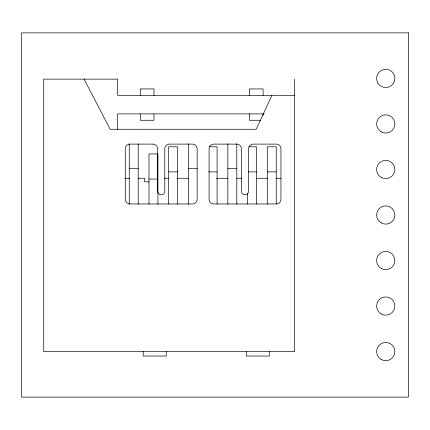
<?xml version="1.0" encoding="UTF-8"?>
<svg xmlns="http://www.w3.org/2000/svg" width="430" height="430" viewBox="0 0 430 430"><rect width="100%" height="100%" fill="white"/><g stroke="black" fill="none" stroke-linecap="round" stroke-linejoin="round"><path stroke-width="0.64" d="M271.932 95.326L256.248 129.269L110.177 129.269L84.07 79.131M294.679 95.326L117.664 95.326L117.664 79.131L43.726 79.131L43.726 351.589L294.679 351.589L294.679 79.131M264.063 113.885L117.664 113.885L117.664 129.312M260.478 120.276L249.405 120.276L249.405 113.885M209.399 146.791L217.085 146.791L217.085 204.035M248.836 146.791L256.517 146.791L256.517 204.035M129.253 168.297L138.213 168.297M188.404 168.297L197.365 168.297M227.841 168.297L236.801 168.297M168.684 171.882L177.649 171.882M208.76 171.882L217.085 171.882M248.196 171.882L256.517 171.882M267.272 171.882L276.237 171.882M124.894 178.267L129.494 178.267M138.041 178.267L144.62 178.267L144.62 181.852L149.221 181.852M164.464 178.267L168.479 178.267M177.176 178.267L188.544 178.267M216.639 178.267L228.013 178.267M236.71 178.267L241.391 178.267M256.774 178.267L267.481 178.267M276.178 178.267L280.86 178.267M148.968 179.052L157.934 179.052M276.237 204.035L276.237 146.791L267.272 146.791L267.272 204.035M269.39 351.375L269.39 356.04L246.358 356.04L246.358 351.375M263.085 95.326L263.085 88.935L249.405 88.935L249.405 95.326M263.085 113.885L263.085 115.165M247.556 193.317L247.556 204.035M236.801 143.862L236.801 204.309M227.841 143.862L227.841 204.309M188.404 143.862L188.404 204.309M177.649 204.035L177.649 146.791L168.684 146.791L168.684 204.035M166.243 351.375L166.243 356.04L143.212 356.04L143.212 351.375M157.934 204.331L157.934 153.962L148.968 153.962L148.968 204.331M153.978 95.326L153.978 88.935L140.304 88.935L140.304 95.326M153.978 113.885L153.978 120.276L140.304 120.276L140.304 113.885M138.213 143.862L138.213 204.309M129.253 143.862L129.253 204.309M408.5 32.884L21.5 32.884L21.5 397.116L408.5 397.116L408.5 32.884M152.956 144.109L129.935 144.109A4.665 4.665 0 0 0 125.27 148.775L125.27 199.294A4.665 4.665 0 0 0 129.935 203.96L192.479 203.96A4.665 4.665 0 0 0 197.15 199.294L197.15 148.775A4.665 4.665 0 0 0 192.479 144.109L169.463 144.109A4.665 4.665 0 0 0 164.792 148.775L164.792 191.232A3.585 3.585 0 0 1 161.207 194.817A3.585 3.585 0 0 1 157.622 191.232L157.622 148.775A4.665 4.665 0 0 0 152.956 144.109M236.763 144.109L213.748 144.109A4.665 4.665 0 0 0 209.077 148.775L209.077 199.294A4.665 4.665 0 0 0 213.748 203.96L276.291 203.96A4.665 4.665 0 0 0 280.957 199.294L280.957 148.775A4.665 4.665 0 0 0 276.291 144.109L253.27 144.109A4.665 4.665 0 0 0 248.604 148.775L248.604 191.232A3.585 3.585 0 0 1 245.019 194.817A3.585 3.585 0 0 1 241.434 191.232L241.434 148.775A4.665 4.665 0 0 0 236.763 144.109M381.184 359.475A9.105 9.105 0 0 0 394.842 351.589A9.105 9.105 0 0 0 381.184 343.704A9.105 9.105 0 0 0 381.184 359.475M381.184 313.943A9.105 9.105 0 0 0 394.842 306.058A9.105 9.105 0 0 0 381.184 298.173A9.105 9.105 0 0 0 381.184 313.943M381.184 268.417A9.105 9.105 0 0 0 394.842 260.532A9.105 9.105 0 0 0 381.184 252.641A9.105 9.105 0 0 0 381.184 268.417M381.184 222.885A9.105 9.105 0 0 0 394.842 215A9.105 9.105 0 0 0 381.184 207.115A9.105 9.105 0 0 0 381.184 222.885M381.184 177.359A9.105 9.105 0 0 0 394.842 169.468A9.105 9.105 0 0 0 381.184 161.583A9.105 9.105 0 0 0 381.184 177.359M381.184 131.827A9.105 9.105 0 0 0 394.842 123.942A9.105 9.105 0 0 0 381.184 116.057A9.105 9.105 0 0 0 381.184 131.827M377.852 82.963A9.105 9.105 0 0 0 393.622 82.963A9.105 9.105 0 0 0 385.737 69.305A9.105 9.105 0 0 0 377.852 82.963"/></g></svg>
